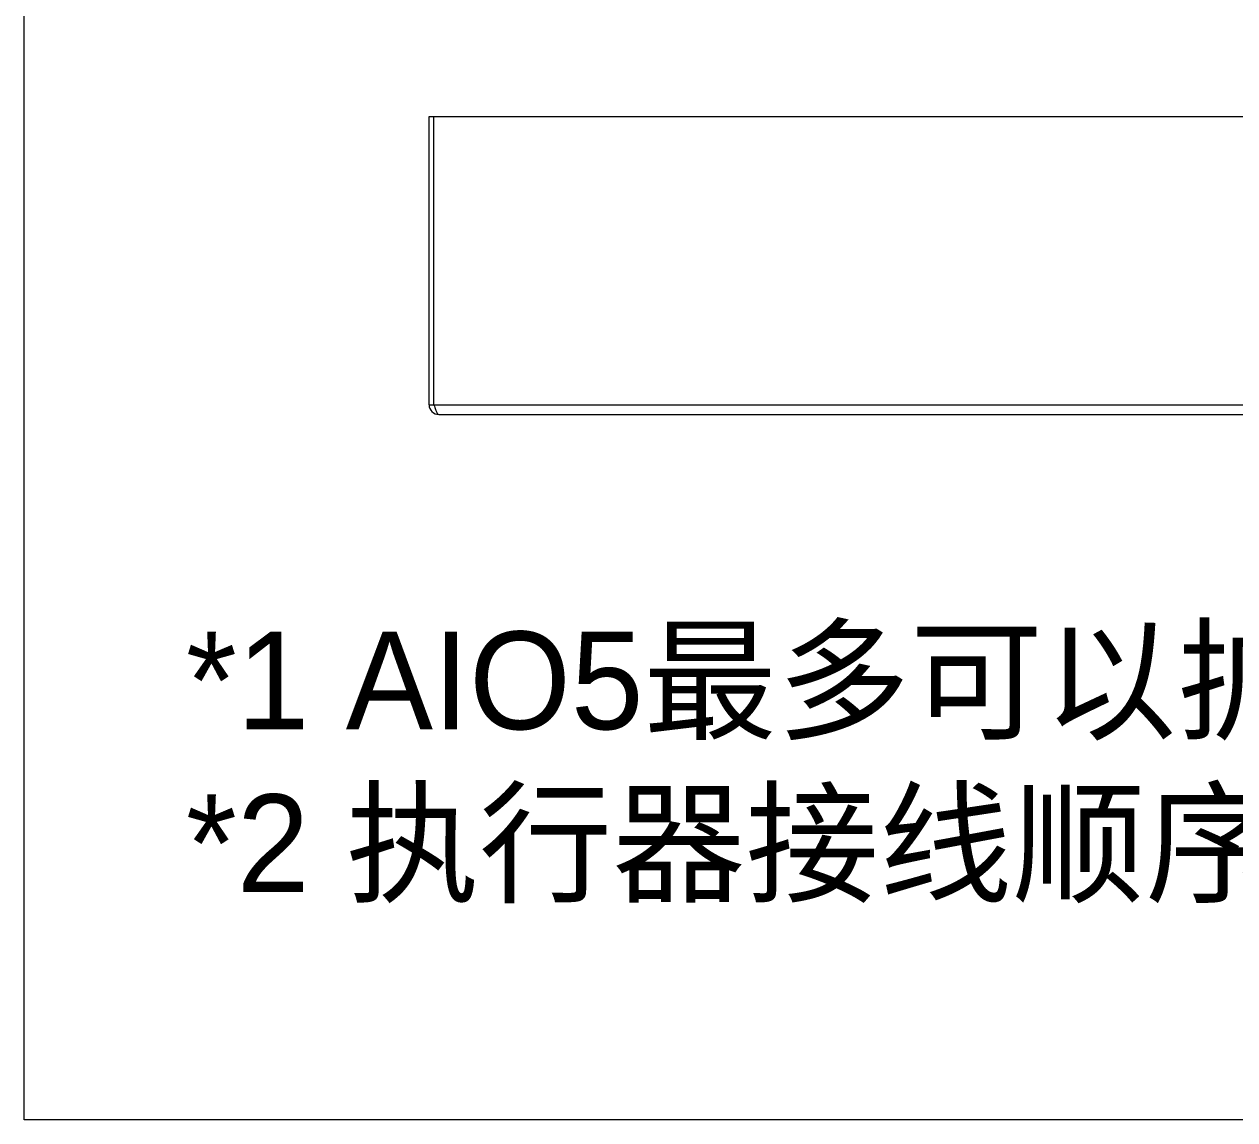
# Model space of a CAD drawing. Header units: millimetres. Extents: x 206 to 1899, y -454 to 296.
# Drawn here: x 589.5 to 601.89, y -404.14 to -392.93 of the extents above; entities that cross this region are included whole.
import ezdxf

# ---------------------------------------------------------------- set-up
doc = ezdxf.new("R2010")
doc.units = ezdxf.units.MM
doc.layers.add('文字层', color=3, linetype='Continuous', lineweight=15)
doc.layers.add('细实线', color=7, linetype='Continuous', lineweight=15)
doc.styles.add('微软雅黑M', font='思源黑体M_1.ttf', dxfattribs={"height": 1})

msp = doc.modelspace()

# ---------------------------------------------------------------- linework, layer by layer
at = {"layer": '细实线', "linetype": 'Continuous', "lineweight": 9}
for p, q in [((593.648, -396.825), (593.648, -393.875)), ((593.648, -393.875), (668.798, -393.875)), ((593.698, -396.825), (593.698, -393.875)), ((593.648, -396.825), (668.798, -396.825)), ((593.748, -396.925), (669.323, -396.925))]:
    msp.add_line(p, q, dxfattribs=at)
at = {"layer": '细实线', "linetype": 'ByBlock', "lineweight": 9}
msp.add_lwpolyline([(589.504, -367.583), (673.56, -367.583), (673.56, -404.143), (589.504, -404.143)], close=True, dxfattribs=at)
at = {"layer": '细实线', "linetype": 'Continuous', "lineweight": 9}
msp.add_arc((593.748, -396.825), 0.1, 180, 270, dxfattribs=at)
for points in [[(593.698, -396.825), (593.701, -396.834), (593.704, -396.844), (593.707, -396.853)], [(593.707, -396.853), (593.709, -396.86), (593.712, -396.867), (593.714, -396.875)]]:
    msp.add_open_spline(points, degree=3, dxfattribs=at)
for points, knots in [([(593.714, -396.875), (593.716, -396.878), (593.72, -396.891), (593.726, -396.903), (593.731, -396.911)], [0, 0, 0, 0, 0.289125, 1, 1, 1, 1]), ([(593.731, -396.911), (593.732, -396.913), (593.736, -396.919), (593.743, -396.925), (593.748, -396.925)], [0, 0, 0, 0, 0.327184, 1, 1, 1, 1])]:
    msp.add_open_spline(points, degree=3, knots=knots, dxfattribs=at)

# ---------------------------------------------------------------- texts
at = {"layer": '文字层', "color": 0, "lineweight": 9, "insert": (591.16, -399.146), "char_height": 1, "attachment_point": 1, "style": '微软雅黑M'}
msp.add_mtext_dynamic_manual_height_columns('{\\f思源黑体M|b0|i0|c134|p34;*1 AIO5最多可以扩展成5+6路，如上图。一次侧最少是3路（含旁通阀），二次侧最少是2路。\\P*2 执行器接线顺序默认一次侧都从风盘1开始（旁通阀固定接线路板CH12端），二次侧都从地暖/辐射1开始}', width=80.47567, gutter_width=17.5, heights=[0], dxfattribs=at)

doc.saveas('drawing.dxf')
